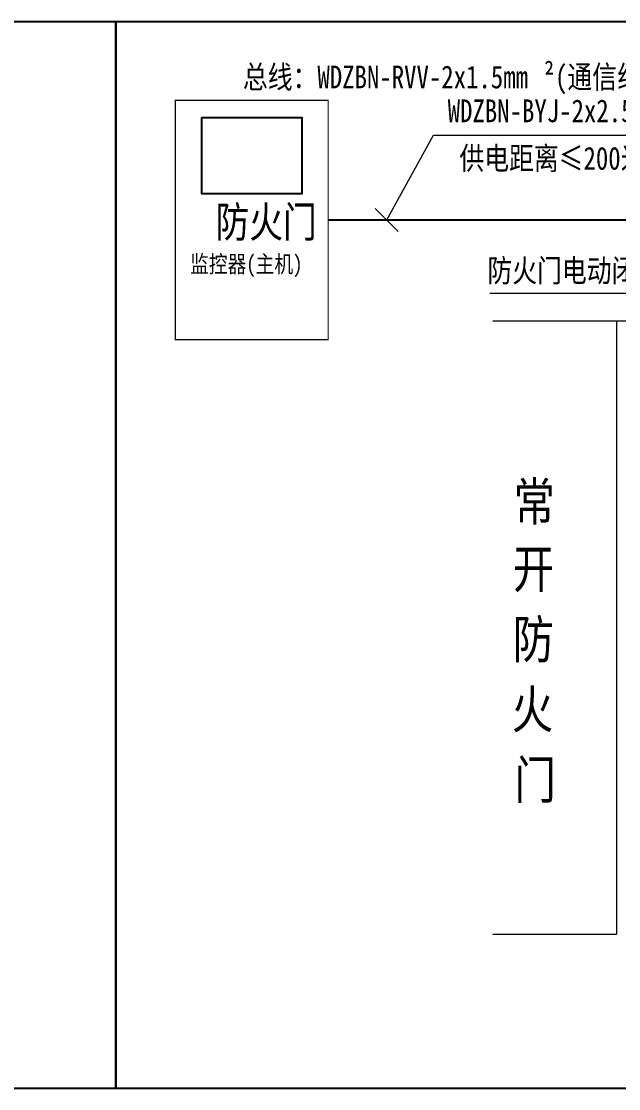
# Model space of a CAD drawing. Header units: millimetres. Extents: x -633009578 to 5705885, y -633235091 to 2571734.
# Drawn here: x 2443671 to 2449340, y 2028609 to 2038735 of the extents above; entities that cross this region are included whole.
import ezdxf

# ---------------------------------------------------------------- set-up
doc = ezdxf.new("R2010")
doc.units = ezdxf.units.MM
doc.header["$LTSCALE"] = 1000
doc.header["$MEASUREMENT"] = 0
doc.layers.get('0').update_dxf_attribs({"color": 9})
doc.styles.add('-仿宋_GB2312', font='simhei.ttf')
doc.styles.add('MtXpl_ISOCPEUR', font='simhei.ttf')

msp = doc.modelspace()

# ---------------------------------------------------------------- linework, layer by layer
for p, q in [((2431675.7, 2038735.1, 3914.5), (2444568, 2038735.1, 3914.5)), ((2446582.9, 2036851.3, 3914.5), (2454393.3, 2036851.3, 3914.5)), ((2447563.4, 2036851.3, 3914.5), (2457460.3, 2036851.3, 3914.5))]:
    msp.add_line(p, q)
at = {"color": 6, "lineweight": 5}
for p, q in [((2447138.3, 2036851.3, 3914.5), (2447581.6, 2037656.1, 3914.5)), ((2447581.6, 2037656.1, 3914.5), (2452808, 2037656.1, 3914.5)), ((2447247.5, 2036742.1, 3914.5), (2447029.1, 2036960.5, 3914.5)), ((2448118.6, 2036155.4, 3914.5), (2450199.7, 2036155.4, 3914.5))]:
    msp.add_line(p, q, dxfattribs=at)
at = {"lineweight": 5}
for p, q in [((2448146.7, 2035893, 3914.5), (2457427, 2035894.7, 3914.5)), ((2449317.7, 2035894.7, 3914.5), (2449317.7, 2030074.8, 3914.5)), ((2448146.7, 2030074.8, 3914.5), (2449317.7, 2030074.8, 3914.5)), ((2448597.7, 2030074.8, 3914.5), (2449317.7, 2030074.8, 3914.5))]:
    msp.add_line(p, q, dxfattribs=at)
at = {"elevation": 3914.5}
msp.add_lwpolyline([(2444568, 2038735.1), (2444568, 2028608.5), (2431675.7, 2028608.5), (2431675.7, 2038735.1)], dxfattribs=at)
msp.add_lwpolyline([(2444568, 2038735.1), (2457460.3, 2038735.1), (2457460.3, 2028608.5), (2444568, 2028608.5)], close=True, dxfattribs=at)
at = {"color": 3, "const_width": 12.2, "elevation": 3914.5}
msp.add_lwpolyline([(2445132.6, 2037986.7), (2446582.9, 2037986.7), (2446582.9, 2035716), (2445132.6, 2035716), (2445132.6, 2037986.7)], dxfattribs=at)
at = {"color": 3, "elevation": 3914.5}
msp.add_lwpolyline([(2445383.9, 2037821.5), (2446333.1, 2037821.5), (2446333.1, 2037097.3), (2445383.9, 2037097.3)], close=True, dxfattribs=at)

# ---------------------------------------------------------------- texts
at = {"color": 3, "lineweight": 35, "width": 0.8}
for s, style, p in [('总线：WDZBN-RVV-2x1.5mm', '-仿宋_GB2312', (2445773.8, 2038099.6, 3914.5)), ('²', 'MtXpl_ISOCPEUR', (2448631.8, 2038099.6, 3914.5)), ('(通信线)+ \\\\', '-仿宋_GB2312', (2448735.4, 2038099.6, 3914.5)), ('WDZBN-BYJ-2x2.5mm', '-仿宋_GB2312', (2447717.2, 2037778.1, 3914.5)), ('供电距离≤200米，可管理30台电动闭门器', '-仿宋_GB2312', (2447828.1, 2037328.2, 3914.5))]:
    msp.add_text(s, height=216, dxfattribs=dict(at, style=style)).set_placement(p)
at = {"color": 4, "lineweight": 35, "style": '-仿宋_GB2312', "width": 0.8}
for s, height, p in [('防火门', 293.69, (2445513, 2036685.2, 3914.5)), ('监控器(主机)', 162.89, (2445272.7, 2036351.5, 3914.5))]:
    msp.add_text(s, height=height, dxfattribs=at).set_placement(p)
at = {"color": 2, "lineweight": 35, "style": '-仿宋_GB2312', "width": 0.8}
for s, height, p in [('防火门电动闭门器', 216, (2448093.9, 2036262.4, 3914.5)), ('常', 360, (2448342.5, 2033997.9, 3914.5)), ('开', 360, (2448334.4, 2033359.4, 3914.5)), ('防', 360, (2448332.8, 2032692.7, 3914.5)), ('火', 360, (2448324.7, 2032028, 3914.5)), ('门', 360, (2448350.6, 2031359.2, 3914.5))]:
    msp.add_text(s, height=height, dxfattribs=at).set_placement(p)

doc.saveas('drawing.dxf')
